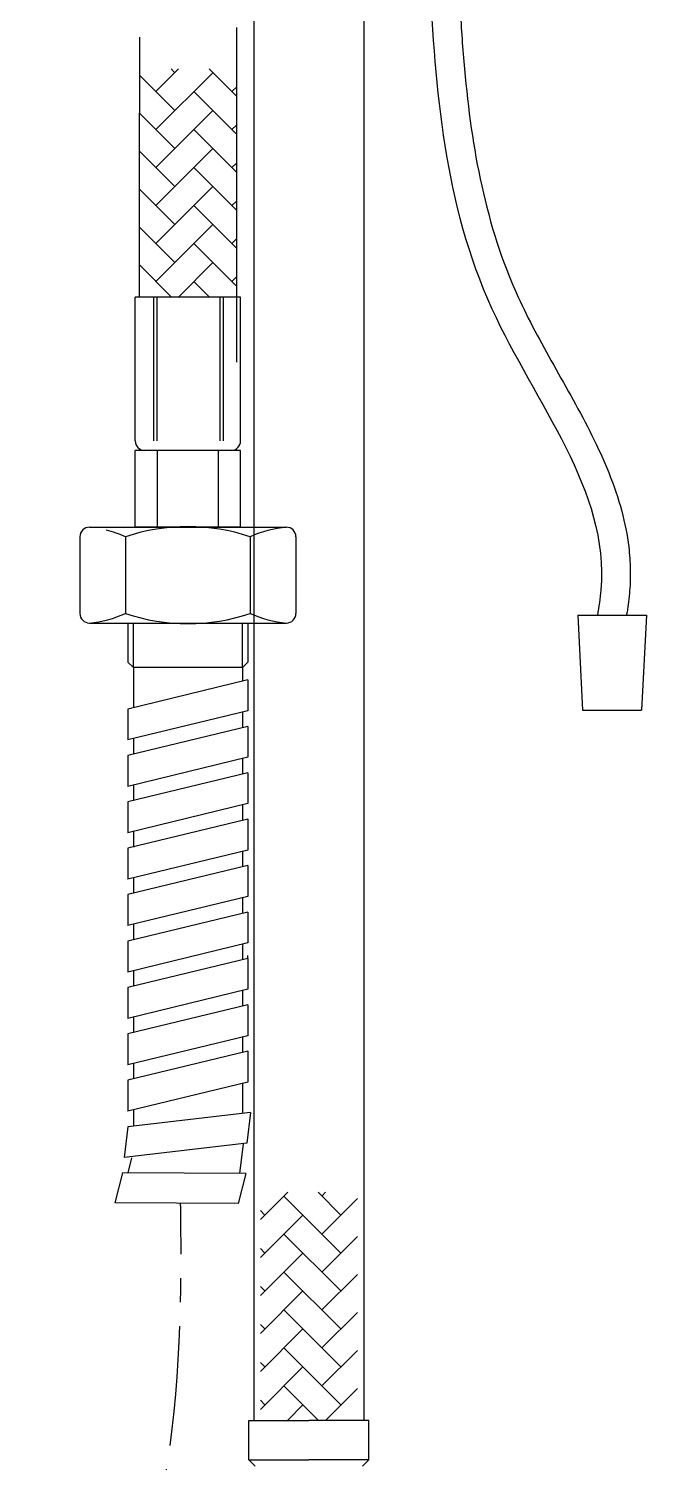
# Model space of a CAD drawing. Extents: x 0 to 1128, y 0 to 827.
# Drawn here: x 734 to 798.4, y 146.2 to 295.7 of the extents above; entities that cross this region are included whole.
import ezdxf

# ---------------------------------------------------------------- set-up
doc = ezdxf.new("R2010")
doc.units = 0
doc.header["$LTSCALE"] = 10
doc.header["$MEASUREMENT"] = 0
doc.linetypes.add('CENTER', pattern=[2, 1.25, -0.25, 0.25, -0.25])
doc.layers.get('0').update_dxf_attribs({"linetype": 'CONTINUOUS'})
doc.layers.add('DWG', color=7, linetype='CONTINUOUS')

msp = doc.modelspace()

# ---------------------------------------------------------------- hatches: boundary and pattern name
h = msp.add_hatch()
h.set_pattern_fill('AR-HBONE', color=256, scale=0.7, style=0)
h.set_pattern_definition([(45, (-773.3198, -154.3736), (3e-16, 3.959798), [8.4, -2.8]), (135, (-771.34, -152.3937), (3e-16, 3.959798), [8.4, -2.8])])
h.paths.add_polyline_path([(755.64, 291.49), (745.52, 291.49), (745.52, 267.71), (755.64, 267.71)])
h = msp.add_hatch()
h.set_pattern_fill('AR-HBONE', color=256, scale=0.7, style=0)
h.set_pattern_definition([(135, (2287.099, -271.5192), (-3e-16, 3.959798), [8.4, -2.8]), (45, (2285.119, -269.5393), (-3e-16, 3.959798), [8.4, -2.8])])
h.paths.add_polyline_path([(758.14, 174.35), (768.26, 174.35), (768.26, 150.56), (758.14, 150.56)])

# ---------------------------------------------------------------- linework, layer by layer
at = {"color": 1, "linetype": 'CENTER', "ltscale": 0.5}
msp.add_line((757.45, 401.5), (757.45, 280.79), dxfattribs=at)
for p, q in [((745.52, 294.8), (745.52, 290.84)), ((755.64, 295.8), (755.64, 293.56)), ((755.64, 293.56), (755.64, 289.6)), ((745.52, 290.84), (745.52, 286.88)), ((755.64, 289.6), (755.64, 288.64)), ((755.64, 288.64), (755.64, 285.64)), ((745.52, 267.71), (745.52, 286.88)), ((755.64, 285.64), (755.64, 284.68)), ((755.64, 284.68), (755.64, 281.69)), ((755.64, 281.69), (755.64, 280.72)), ((755.64, 280.72), (755.64, 267.71)), ((755.64, 277.73), (755.64, 276.76)), ((745.08, 252.71), (745.08, 267.71)), ((756.08, 267.71), (745.08, 267.71)), ((747.02, 252.71), (747.02, 267.71)), ((747.39, 252.71), (747.39, 267.71)), ((753.93, 252.71), (753.93, 267.71)), ((754.3, 252.71), (754.3, 267.71)), ((755.64, 267.71), (755.64, 260.92)), ((756.08, 252.71), (756.08, 267.71)), ((745.08, 243.71), (745.08, 251.71)), ((756.08, 251.71), (745.08, 251.71)), ((747.41, 243.71), (747.41, 251.71)), ((753.76, 243.71), (753.76, 251.71)), ((756.08, 243.71), (756.08, 251.71)), ((740.31, 243.71), (760.85, 243.71)), ((756.08, 243.71), (745.08, 243.71)), ((739.31, 242.71), (739.31, 234.71)), ((744.08, 242.71), (744.08, 234.71)), ((757.08, 242.71), (757.08, 234.71)), ((761.85, 242.71), (761.85, 234.71)), ((740.31, 233.71), (760.85, 233.71)), ((744.33, 233.71), (744.33, 229.64)), ((756.83, 233.71), (756.83, 229.64)), ((744.89, 229.08), (744.33, 229.64)), ((744.89, 229.08), (744.89, 224.88)), ((756.27, 229.08), (744.89, 229.08)), ((756.27, 229.08), (756.83, 229.64)), ((756.27, 229.08), (756.27, 227.65)), ((756.83, 227.78), (744.33, 224.75)), ((756.83, 227.78), (756.83, 224.56)), ((744.33, 224.75), (744.33, 221.52)), ((756.83, 224.56), (744.33, 221.52)), ((756.27, 224.42), (756.27, 222.81)), ((756.83, 222.94), (744.33, 219.91)), ((756.83, 222.94), (756.83, 219.72)), ((744.89, 221.66), (744.89, 220.04)), ((744.33, 219.91), (744.33, 216.68)), ((756.83, 219.72), (744.33, 216.68)), ((756.27, 219.58), (756.27, 217.97)), ((756.83, 218.1), (744.33, 215.07)), ((744.89, 216.82), (744.89, 215.2)), ((756.83, 218.1), (756.83, 214.88)), ((744.33, 215.07), (744.33, 211.84)), ((756.83, 214.88), (744.33, 211.84)), ((756.27, 214.74), (756.27, 213.13)), ((756.83, 213.26), (744.33, 210.23)), ((756.83, 213.26), (756.83, 210.04)), ((744.89, 211.98), (744.89, 210.36)), ((744.33, 210.23), (744.33, 207)), ((756.83, 210.04), (744.33, 207)), ((756.27, 209.9), (756.27, 208.29)), ((756.83, 208.42), (744.33, 205.39)), ((756.83, 208.42), (756.83, 205.2)), ((744.89, 207.14), (744.89, 205.53)), ((744.33, 205.39), (744.33, 202.16)), ((756.83, 205.2), (744.33, 202.16)), ((756.27, 205.06), (756.27, 203.45)), ((756.83, 203.58), (744.33, 200.55)), ((756.83, 203.58), (756.83, 200.36)), ((744.89, 202.3), (744.89, 200.69)), ((744.33, 200.55), (744.33, 197.32)), ((756.83, 200.36), (744.33, 197.32)), ((756.27, 200.22), (756.27, 198.61)), ((756.83, 198.75), (756.83, 199.04)), ((756.83, 198.75), (744.33, 195.71)), ((744.89, 197.46), (744.89, 195.85)), ((756.83, 198.75), (756.83, 195.52)), ((744.33, 195.71), (744.33, 192.48)), ((756.83, 195.52), (744.33, 192.48)), ((756.27, 195.38), (756.27, 193.77)), ((756.83, 193.91), (744.33, 190.87)), ((756.83, 193.91), (756.83, 190.68)), ((744.89, 192.62), (744.89, 191.01)), ((744.33, 190.87), (744.33, 187.64)), ((756.83, 190.68), (744.33, 187.64)), ((756.27, 190.54), (756.27, 188.93)), ((756.83, 189.07), (744.33, 186.03)), ((756.83, 189.07), (756.83, 185.84)), ((744.89, 187.78), (744.89, 186.17)), ((744.33, 186.03), (744.33, 182.8)), ((756.83, 185.84), (744.33, 182.8)), ((756.27, 185.7), (756.27, 182.58)), ((757.11, 182.68), (744.32, 181.19)), ((744.89, 182.94), (744.89, 181.33)), ((757.11, 182.68), (756.72, 179.48)), ((744.33, 181.19), (743.94, 177.99)), ((756.72, 179.48), (743.94, 177.99)), ((744.71, 177.95), (744.32, 176.38)), ((756.34, 179.4), (755.96, 176.31)), ((743.74, 176.39), (742.96, 173.26)), ((756.61, 176.31), (743.74, 176.39)), ((756.61, 176.31), (755.83, 173.18)), ((755.83, 173.18), (742.96, 173.26))]:
    msp.add_line(p, q)
at = {"color": 3}
for p, q in [((744.89, 229.08), (744.89, 233.71)), ((756.27, 229.08), (756.27, 233.71))]:
    msp.add_line(p, q, dxfattribs=at)
at = {"ltscale": 0.5}
for p, q in [((791.26, 234.53), (798.4, 234.53)), ((791.26, 234.53), (791.75, 224.64)), ((798.4, 234.53), (797.91, 224.64)), ((791.75, 224.64), (797.91, 224.64))]:
    msp.add_line(p, q, dxfattribs=at)
for centre, radius, start, end in [((746.08, 252.71), 1, 180, 270), ((755.08, 252.71), 1, 270, 0), ((740.31, 242.71), 1, 90, 180), ((750.58, 223.26), 20.51, 71.5208, 108.4792), ((762.16, 231.17), 12.61, 95.9497, 113.7516), ((760.85, 242.71), 1, 0, 90), ((739, 231.17), 12.61, 66.2484, 75.936), ((740.31, 234.71), 1, 180, 270), ((739, 246.25), 12.61, 275.9497, 293.7516), ((750.58, 254.16), 20.51, 251.5208, 288.4792), ((762.16, 246.25), 12.61, 246.2484, 264.0503), ((760.85, 234.71), 1, 270, 0)]:
    msp.add_arc(centre, radius, start, end)
for points, knots in [([(773.14, 360.8), (773.42, 355.46), (774.46, 335.57), (775.33, 304.02), (778.03, 266.93), (795.24, 246.71), (793.44, 235.41), (793.29, 234.53)], [2.461985, 2.461985, 2.461985, 2.461985, 18.503757, 62.213873, 97.448387, 128.889519, 131.555926, 131.555926, 131.555926, 131.555926]), ([(776.14, 360.8), (776.34, 356.99), (776.54, 353.18), (776.91, 345.58), (777.08, 341.8), (777.39, 334.25), (777.53, 330.48), (777.97, 319.17), (778.25, 311.64), (778.74, 301.98), (778.84, 299.86), (779.1, 295.66), (779.24, 293.57), (779.81, 287.34), (780.35, 283.27), (782.11, 275.32), (783.32, 271.46), (786.09, 265.38), (787.39, 263.02), (790.08, 258.22), (791.48, 255.78), (793.98, 250.73), (795.1, 248.12), (796.16, 244.16), (796.41, 242.92), (796.65, 240.87), (796.71, 240.09), (796.74, 238.56), (796.72, 237.83), (796.63, 236.7), (796.59, 236.31), (796.49, 235.57), (796.44, 235.21), (796.37, 234.75), (796.35, 234.64), (796.33, 234.53)], [2.620661, 2.620661, 2.620661, 2.620661, 14.064307, 14.064307, 25.39521, 25.39521, 36.726113, 36.726113, 59.387919, 59.387919, 65.734166, 65.734166, 72.080413, 72.080413, 84.772906, 84.772906, 97.465399, 97.465399, 105.364, 105.364, 113.262601, 113.262601, 121.161202, 121.161202, 124.64214, 124.64214, 126.771933, 126.771933, 128.729691, 128.729691, 129.743777, 129.743777, 130.757863, 130.757863, 131.084173, 131.084173, 131.084173, 131.084173])]:
    msp.add_open_spline(points, degree=3, knots=knots, dxfattribs=at)
at = {"color": 1, "linetype": 'CENTER'}
for points, knots in [([(679.65, 292.96), (679.77, 293.14), (679.89, 293.31), (682.84, 297.76), (685.94, 301.83), (691.92, 308.06), (694.58, 310.42), (698.72, 313.39), (700, 314.22), (702.18, 315.51), (703.07, 315.99), (704.88, 316.9), (705.79, 317.33), (708.55, 318.53), (710.42, 319.22), (715.51, 320.92), (718.76, 321.78), (725.13, 323.39), (728.27, 324.13), (734.25, 325.74), (737.09, 326.6), (741.75, 328.39), (743.64, 329.27), (749.77, 334.84), (756.27, 344.91), (756.74, 352.88)], [22.352411, 22.352411, 22.352411, 22.352411, 22.942572, 22.942572, 37.10241, 37.10241, 46.904646, 46.904646, 51.03864, 51.03864, 53.744952, 53.744952, 56.451264, 56.451264, 61.863888, 61.863888, 71.165375, 71.165375, 80.466862, 80.466862, 89.768349, 89.768349, 97.059083, 97.059083, 97.576939, 97.576939, 97.576939, 97.576939]), ([(667.45, 155.67), (668.39, 143.56), (670.12, 121.34), (701.29, 96.66), (747.95, 116.91), (750.09, 152.96), (749.83, 172.63), (749.82, 173.21)], [0, 0, 0, 0, 35.213029, 64.651578, 103.899256, 159.380381, 161.099291, 161.099291, 161.099291, 161.099291])]:
    msp.add_open_spline(points, degree=3, knots=knots, dxfattribs=at)
at = {"layer": 'DWG'}
for p, q in [((768.95, 150.56), (768.95, 360.8)), ((757.45, 295.8), (757.45, 291.41)), ((757.45, 291.41), (757.45, 287.45)), ((757.45, 287.45), (757.45, 286.84)), ((757.45, 286.84), (757.45, 283.49)), ((757.45, 283.49), (757.45, 282.88)), ((757.45, 282.88), (757.45, 279.53)), ((757.45, 279.53), (757.45, 278.92)), ((757.45, 278.92), (757.45, 275.57)), ((757.45, 275.57), (757.45, 274.96)), ((757.45, 274.96), (757.45, 271.61)), ((757.45, 271.61), (757.45, 271)), ((757.45, 271), (757.45, 150.56)), ((757.45, 267.04), (757.45, 263.08)), ((756.95, 150.56), (763.2, 150.56)), ((756.95, 146.44), (756.95, 150.56)), ((769.45, 150.56), (763.2, 150.56)), ((769.45, 146.44), (769.45, 150.56)), ((756.95, 146.44), (763.2, 146.44)), ((756.95, 146.44), (757.6, 145.79)), ((769.45, 146.44), (763.2, 146.44)), ((769.45, 146.44), (768.8, 145.79))]:
    msp.add_line(p, q, dxfattribs=at)

doc.saveas('drawing.dxf')
